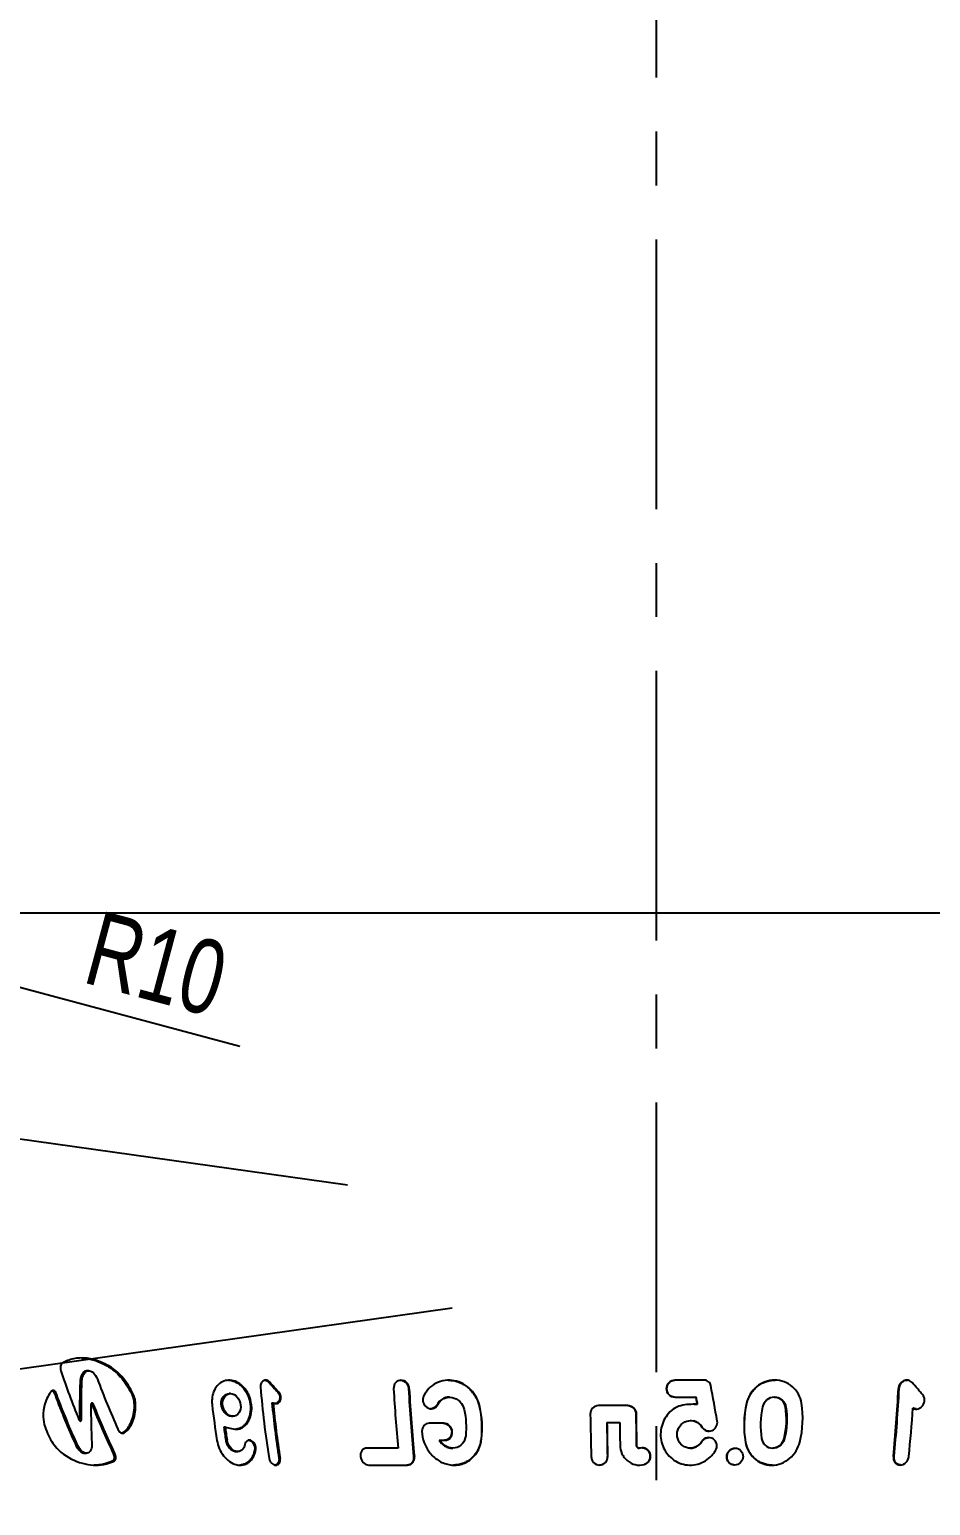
# Model space of a CAD drawing. Header units: millimetres. Extents: x 8 to 586, y 8 to 412.
# Drawn here: x 71.7 to 114.1, y 145.2 to 214.7 of the extents above; entities that cross this region are included whole.
import ezdxf

# ---------------------------------------------------------------- set-up
doc = ezdxf.new("R2010")
doc.units = ezdxf.units.MM
doc.linetypes.add('CENTERX2', pattern=[20.32, 12.7, -2.54, 2.54, -2.54])
doc.layers.add('CENTERLINE', color=4, linetype='CENTERX2')
doc.layers.add('DIMENSIONS', color=2, linetype='Continuous')
doc.layers.add('OUTLINE', color=7, linetype='Continuous', lineweight=25)
doc.styles.add('SLDTEXTSTYLE0', font='TXT', dxfattribs={"width": 0.75})
doc.dimstyles.new('SLDDIMSTYLE0', dxfattribs={"dimtxt": 3.5, "dimasz": 2, "dimexe": 0, "dimexo": 0.0625, "dimgap": 0.875, "dimtad": 1, "dimrnd": 1e-09, "dimzin": 12, "dimdsep": 46, "dimtxsty": 'SLDTEXTSTYLE0', "dimsah": 1, "dimcen": 0.09, "dimadec": 0, "dimazin": 3, "dimtfac": 1, "dimtofl": 0, "dimtmove": 0, "dimatfit": 3, "dimfxl": 0, "dimfrac": 2, "dimtolj": 1, "dimtzin": 12, "dimarcsym": 0})
doc.dimstyles.new('SLDDIMSTYLE1', dxfattribs={"dimtxt": 3.5, "dimasz": 2, "dimexe": 0, "dimexo": 0.0625, "dimgap": 0.875, "dimtad": 1, "dimrnd": 1e-09, "dimzin": 12, "dimdsep": 46, "dimtxsty": 'SLDTEXTSTYLE0', "dimsah": 1, "dimcen": 0, "dimadec": 0, "dimazin": 3, "dimtfac": 1, "dimtofl": 0, "dimtmove": 0, "dimatfit": 3, "dimfxl": 0, "dimfrac": 2, "dimtolj": 1, "dimtzin": 12, "dimarcsym": 0})
doc.dimstyles.new('SLDDIMSTYLE7', dxfattribs={"dimtxt": 3.5, "dimasz": 2, "dimexe": 0, "dimexo": 0.0625, "dimgap": 0.875, "dimtad": 1, "dimrnd": 1e-09, "dimzin": 12, "dimdsep": 46, "dimtxsty": 'SLDTEXTSTYLE0', "dimsah": 1, "dimcen": 0.09, "dimadec": 0, "dimazin": 3, "dimtol": 1, "dimtp": 0.05, "dimtfac": 1, "dimtofl": 0, "dimtmove": 0, "dimatfit": 3, "dimfxl": 0, "dimfrac": 2, "dimtolj": 1, "dimarcsym": 0})
doc.dimstyles.new('SLDDIMSTYLE8', dxfattribs={"dimtxt": 3.5, "dimasz": 2, "dimexe": 0, "dimexo": 0.0625, "dimgap": 0.875, "dimtad": 1, "dimrnd": 1e-09, "dimzin": 12, "dimdsep": 46, "dimtxsty": 'SLDTEXTSTYLE0', "dimsah": 1, "dimcen": 0, "dimadec": 0, "dimazin": 3, "dimtfac": 1, "dimtofl": 0, "dimtmove": 0, "dimatfit": 3, "dimfxl": 0, "dimfrac": 2, "dimtolj": 1, "dimtzin": 12, "dimarcsym": 0})

# ---------------------------------------------------------------- blocks, each defined once
blk = doc.blocks.new('_D_14')
at = {"layer": 'DIMENSIONS'}
for p, q in [((68.433, 144.23), (68.433, 131.341)), ((133.883, 144.23), (133.883, 131.341)), ((68.433, 133.341), (133.883, 133.341))]:
    blk.add_line(p, q, dxfattribs=at)
for points in [[(68.433, 133.341), (70.433, 132.841), (70.433, 133.841)], [(133.883, 133.341), (131.883, 133.841), (131.883, 132.841)]]:
    blk.add_solid(points, dxfattribs=at)
at = {"layer": 'DIMENSIONS', "attachment_point": 1, "style": 'SLDTEXTSTYLE0'}
for s, insert, char_height in [('+', (105.834, 140.807), 2.5), ('0,05', (107.852, 140.807), 2.5), ('%%c', (87.999, 137.853), 3.5), ('65,45', (93.277, 137.853), 3.5), ('0', (107.852, 136.841), 2.5)]:
    blk.add_mtext(s, dxfattribs=dict(at, insert=insert, char_height=char_height))
blk = doc.blocks.new('_D_16')
at = {"layer": 'DIMENSIONS'}
for q in [(50.182, 165.453), (86.633, 160.33)]:
    blk.add_line((66.827, 163.113), q, dxfattribs=at)
blk.add_solid([(66.827, 163.113), (64.916, 163.887), (64.777, 162.897)], dxfattribs=at)
at = {"layer": 'DIMENSIONS', "insert": (50.808, 169.911), "char_height": 3.5, "attachment_point": 1, "rotation": 351.9994, "style": 'SLDTEXTSTYLE0'}
blk.add_mtext('R20', dxfattribs=at)
blk = doc.blocks.new('_D_18')
at = {"layer": 'DIMENSIONS'}
for p, q in [((66.633, 153.53), (66.633, 122.63)), ((135.683, 153.53), (135.683, 122.63)), ((135.683, 124.63), (66.633, 124.63))]:
    blk.add_line(p, q, dxfattribs=at)
for points in [[(66.633, 124.63), (68.633, 124.13), (68.633, 125.13)], [(135.683, 124.63), (133.683, 125.13), (133.683, 124.13)]]:
    blk.add_solid(points, dxfattribs=at)
at = {"layer": 'DIMENSIONS', "char_height": 3.5, "attachment_point": 1, "style": 'SLDTEXTSTYLE0'}
for s, insert in [('%%c', (92.7, 129.142)), ('69,05', (97.978, 129.195))]:
    blk.add_mtext(s, dxfattribs=dict(at, insert=insert))
blk = doc.blocks.new('_D_20')
at = {"layer": 'DIMENSIONS'}
for q in [(91.558, 154.53), (48.026, 148.403)]:
    blk.add_line((66.876, 151.056), q, dxfattribs=at)
blk.add_solid([(66.876, 151.056), (64.826, 151.272), (64.965, 150.282)], dxfattribs=at)
at = {"layer": 'DIMENSIONS', "insert": (47.398, 152.863), "char_height": 3.5, "attachment_point": 1, "rotation": 8.01185, "style": 'SLDTEXTSTYLE0'}
blk.add_mtext('R24,93', dxfattribs=at)
blk = doc.blocks.new('_D_21')
at = {"layer": 'DIMENSIONS'}
for q in [(59.035, 172.898), (81.556, 166.864)]:
    blk.add_line((68.695, 170.31), q, dxfattribs=at)
blk.add_solid([(68.695, 170.31), (70.497, 169.309), (70.756, 170.275)], dxfattribs=at)
at = {"layer": 'DIMENSIONS', "insert": (74.983, 173.267), "char_height": 3.5, "attachment_point": 1, "rotation": 345, "style": 'SLDTEXTSTYLE0'}
blk.add_mtext('R10', dxfattribs=at)
blk = doc.blocks.new('_D_22')
at = {"layer": 'DIMENSIONS'}
for p, q in [((69.033, 173.13), (133.283, 173.13)), ((133.283, 173.13), (153.803, 173.13)), ((69.033, 172.13), (69.033, 171.13)), ((133.283, 172.13), (133.283, 171.13))]:
    blk.add_line(p, q, dxfattribs=at)
for points in [[(69.033, 173.13), (71.033, 172.63), (71.033, 173.63)], [(133.283, 173.13), (131.283, 173.63), (131.283, 172.63)]]:
    blk.add_solid(points, dxfattribs=at)
at = {"layer": 'DIMENSIONS', "char_height": 3.5, "attachment_point": 1, "style": 'SLDTEXTSTYLE0'}
for s, insert in [('%%c', (136.887, 177.642)), ('64,25', (142.165, 177.695))]:
    blk.add_mtext(s, dxfattribs=dict(at, insert=insert))
blk = doc.blocks.new('_D_27')
at = {"layer": 'DIMENSIONS'}
for p, q in [((125.337, 219.03), (42.284, 219.03)), ((44.284, 145.23), (44.284, 219.03)), ((67.433, 145.23), (42.284, 145.23))]:
    blk.add_line(p, q, dxfattribs=at)
for points in [[(44.284, 219.03), (43.784, 217.03), (44.784, 217.03)], [(44.284, 145.23), (44.784, 147.23), (43.784, 147.23)]]:
    blk.add_solid(points, dxfattribs=at)
at = {"layer": 'DIMENSIONS', "insert": (39.773, 177.604), "char_height": 3.5, "attachment_point": 1, "rotation": 90, "style": 'SLDTEXTSTYLE0'}
blk.add_mtext('73,8', dxfattribs=at)
blk = doc.blocks.new('_D_28')
at = {"layer": 'DIMENSIONS'}
for p, q in [((92.372, 291.53), (37.064, 291.53)), ((39.064, 145.23), (39.064, 291.53)), ((67.433, 145.23), (37.064, 145.23))]:
    blk.add_line(p, q, dxfattribs=at)
for points in [[(39.064, 291.53), (38.564, 289.53), (39.564, 289.53)], [(39.064, 145.23), (39.564, 147.23), (38.564, 147.23)]]:
    blk.add_solid(points, dxfattribs=at)
at = {"layer": 'DIMENSIONS', "insert": (34.552, 212.561), "char_height": 3.5, "attachment_point": 1, "rotation": 90, "style": 'SLDTEXTSTYLE0'}
blk.add_mtext('146,3', dxfattribs=at)

msp = doc.modelspace()

# ---------------------------------------------------------------- linework, layer by layer
at = {"layer": 'CENTERLINE'}
msp.add_line((101.15775, 387.72801), (101.15775, 145.22979), dxfattribs=at)
at = {"layer": 'OUTLINE'}
for p, q in [((74.45042, 151.57095), (74.37088, 151.57095)), ((103.43034, 151.1298), (102.04425, 151.1298)), ((72.85954, 150.4339), (72.94321, 150.4339)), ((81.11727, 150.49487), (81.05587, 150.49487)), ((91.43553, 150.32978), (91.40614, 150.32978)), ((102.04106, 150.32978), (103.03468, 150.32978)), ((103.04025, 150.32978), (103.03468, 150.32978)), ((106.7385, 150.32978), (106.72177, 150.32978)), ((74.59602, 149.98813), (74.67499, 149.98813)), ((81.17227, 149.43016), (81.23427, 149.43016)), ((83.07277, 150.06331), (83.12649, 150.06331)), ((99.83019, 149.92979), (98.44222, 149.92979)), ((102.95004, 149.99266), (103.10281, 149.99345)), ((103.10281, 149.99345), (103.09702, 149.99345)), ((113.28318, 149.80845), (113.24705, 149.80845)), ((74.02358, 149.28958), (74.10504, 149.28958)), ((80.80545, 148.93097), (80.86689, 148.93097)), ((91.16279, 149.10226), (90.47483, 149.10226)), ((98.83709, 149.12979), (98.84407, 149.12979)), ((98.84407, 149.12979), (99.44695, 149.12979)), ((102.78795, 149.22757), (102.78289, 149.22757)), ((76.04139, 148.64908), (76.00413, 148.63677)), ((90.94938, 148.30224), (90.98053, 148.30224)), ((90.98053, 148.30224), (91.21947, 148.30224)), ((74.25581, 147.68817), (74.3411, 147.68817)), ((81.39716, 147.7695), (81.46047, 147.7695)), ((89.01533, 147.92979), (87.54547, 147.92979)), ((91.5577, 147.92979), (91.58785, 147.92979)), ((102.76754, 147.9298), (102.77266, 147.9298)), ((106.63474, 147.92979), (106.65199, 147.92979)), ((75.57903, 147.33532), (75.6586, 147.33532)), ((87.64022, 147.12979), (89.45866, 147.12979))]:
    msp.add_line(p, q, dxfattribs=at)
at = {"layer": 'OUTLINE', "flags": 128}
for points in [[(100.22123, 149.52979), (100.22228, 149.34593), (100.22337, 149.16237), (100.22449, 148.97911), (100.22566, 148.79616), (100.22686, 148.61353), (100.22809, 148.43124), (100.22937, 148.2493), (100.23068, 148.0677)], [(100.23352, 148.0677), (100.2322, 148.24928), (100.23092, 148.43123), (100.22968, 148.61351), (100.22848, 148.79614), (100.22731, 148.97908), (100.22618, 149.16235), (100.22509, 149.34592), (100.22404, 149.52979)]]:
    msp.add_lwpolyline(points, dxfattribs=at)
at = {"layer": 'OUTLINE'}
for centre, radius, start, end in [((125.90689, 154.35374), 43.51948, 184.6674065, 189.1354206), ((153.7942, 154.3353), 65.0948, 183.1751531, 185.6472009), ((158.52423, 154.31048), 69.11498, 182.9696892, 185.630187), ((158.24385, 154.30857), 68.80057, 182.981684, 185.6544055), ((42.5816, 154.30784), 70.07469, 354.4527191, 357.0765527), ((42.2956, 154.30966), 70.39408, 354.4764813, 357.0883481), ((118.88584, 154.37228), 38.88171, 186.5122004, 188.9918278), ((127.4921, 154.30983), 44.62185, 185.4609268, 188.8508075), ((127.34189, 154.30764), 44.41865, 185.4831427, 188.8887607), ((348.22989, 154.18669), 250.21449, 181.0664681, 181.5245197), ((48.22162, 154.24846), 65.17684, 354.0868818, 356.0938444), ((120.00879, 154.31866), 39.57182, 187.8251051, 188.7456536), ((119.91167, 154.31955), 39.41486, 187.8577789, 188.7820746), ((433.22668, 154.16279), 334.42746, 180.8623101, 181.1364715), ((430.25896, 154.13559), 331.45269, 180.8653472, 181.1419696), ((552.32656, 154.19391), 452.90792, 180.6406565, 180.7750287)]:
    msp.add_arc(centre, radius, start, end, dxfattribs=at)
for points, knots in [([(73.19435, 151.92968), (73.15556, 151.90636), (73.12605, 151.85394), (73.10302, 151.72217), (73.10952, 151.64389), (73.13164, 151.57555)], [0, 0, 0, 0, 0.5, 0.5, 1, 1, 1, 1]), ([(75.51173, 151.72535), (75.30813, 151.85477), (75.10542, 151.95596), (74.70123, 152.10391), (74.49793, 152.15075), (74.1014, 152.18579), (73.91002, 152.1744), (73.5408, 152.09512), (73.36193, 152.02643), (73.19435, 151.92968)], [0, 0, 0, 0, 0.25, 0.25, 0.5, 0.5, 0.75, 0.75, 1, 1, 1, 1]), ([(74.372, 151.57022), (74.37013, 151.57044), (74.34626, 151.57326), (74.302, 151.56258), (74.24178, 151.53663), (74.18709, 151.493), (74.13946, 151.43447), (74.09981, 151.36241), (74.06999, 151.27844), (74.05003, 151.18787), (74.04523, 151.12365), (74.04292, 151.09275)], [0, 0, 0, 0, 0.01055048, 0.13509573, 0.25885285, 0.38261868, 0.50717812, 0.63174046, 0.75750563, 0.88330714, 1, 1, 1, 1]), ([(74.11773, 152.17382), (74.19987, 152.16825), (74.36954, 152.15674), (74.63519, 152.09693), (74.91101, 152.00297), (75.17996, 151.87988), (75.35455, 151.77477), (75.43663, 151.72535)], [0, 0, 0, 0, 0.1911206, 0.39479835, 0.60441334, 0.81403025, 1, 1, 1, 1]), ([(74.12253, 151.09275), (74.12824, 151.21955), (74.15925, 151.33467), (74.26454, 151.50508), (74.33861, 151.55854), (74.49974, 151.57942), (74.58782, 151.5465), (74.74137, 151.40946), (74.80786, 151.30501), (74.85289, 151.18421)], [0, 0, 0, 0, 0.25, 0.25, 0.5, 0.5, 0.75, 0.75, 1, 1, 1, 1]), ([(75.43663, 151.72535), (75.63454, 151.59958), (75.82403, 151.42806), (76.17129, 151.00856), (76.32345, 150.76858), (76.45568, 150.49995)], [0, 0, 0, 0, 0.5, 0.5, 1, 1, 1, 1]), ([(76.52866, 150.49995), (76.39668, 150.76841), (76.2416, 151.01302), (75.89467, 151.43159), (75.70932, 151.59946), (75.51173, 151.72535)], [0, 0, 0, 0, 0.5, 0.5, 1, 1, 1, 1]), ([(74.04292, 151.09275), (74.03644, 150.9418), (74.03116, 150.79102), (74.02709, 150.64045), (74.02099, 150.41441), (74.01763, 150.1888), (74.01703, 149.96372), (74.01644, 149.73847), (74.01861, 149.51372), (74.02358, 149.28958)], [0, 0, 0, 0, 0.0004707169, 0.0004707169, 0.0004707169, 0.00117735771, 0.00117735771, 0.00117735771, 0.00188455114, 0.00188455114, 0.00188455114, 0.00188455114]), ([(80.86689, 148.93097), (80.96851, 148.9006), (81.07053, 148.87003), (81.27552, 148.82775), (81.38049, 148.81585), (81.58023, 148.83988), (81.67505, 148.88024), (81.83531, 149.00541), (81.90343, 149.08889), (82.01291, 149.27627), (82.05549, 149.38328), (82.10937, 149.60929), (82.12095, 149.73171), (82.10943, 150.09913), (82.03913, 150.35455), (81.78703, 150.78044), (81.6094, 150.95326), (81.21247, 151.14418), (80.99728, 151.15487), (80.71283, 151.04984), (80.62609, 150.99518), (80.47442, 150.84943), (80.41157, 150.76046), (80.31242, 150.55853), (80.27744, 150.44788), (80.25057, 150.2692), (80.24642, 150.20876), (80.24671, 150.08632), (80.2508, 150.0244), (80.255, 149.96252)], [0, 0, 0, 0, 0.0625, 0.0625, 0.125, 0.125, 0.1875, 0.1875, 0.25, 0.25, 0.3125, 0.3125, 0.375, 0.375, 0.5, 0.5, 0.625, 0.625, 0.75, 0.75, 0.8125, 0.8125, 0.875, 0.875, 0.9375, 0.9375, 0.96875, 0.96875, 1, 1, 1, 1]), ([(81.0283, 151.12631), (81.0624, 151.12531), (81.14838, 151.12279), (81.28676, 151.0816), (81.43565, 151.00962), (81.57349, 150.90957), (81.7017, 150.78573), (81.81764, 150.63688), (81.91605, 150.46591), (81.98978, 150.28106), (82.03914, 150.0882), (82.06286, 149.89168), (82.06109, 149.6938), (82.03115, 149.50081), (81.9734, 149.31916), (81.89057, 149.15624), (81.79395, 149.02774), (81.68976, 148.93264), (81.58354, 148.86809), (81.47308, 148.83155), (81.39753, 148.8273), (81.36368, 148.82539)], [0, 0, 0, 0, 0.03601264, 0.09079232, 0.14558369, 0.19838031, 0.25120037, 0.30846229, 0.36571481, 0.42235319, 0.47901595, 0.5362183, 0.5934264, 0.65312532, 0.71283722, 0.77202954, 0.83118573, 0.87540105, 0.91956268, 0.96395933, 1, 1, 1, 1]), ([(82.9653, 151.0376), (82.9245, 151.0817), (82.8745, 151.11228), (82.76991, 151.13685), (82.71546, 151.13002), (82.62337, 151.08118), (82.58503, 151.03897), (82.53681, 150.93546), (82.52699, 150.87448), (82.53173, 150.8125)], [0, 0, 0, 0, 0.25, 0.25, 0.5, 0.5, 0.75, 0.75, 1, 1, 1, 1]), ([(82.75788, 151.12591), (82.78551, 151.11838), (82.8418, 151.10305), (82.88812, 151.05968), (82.9117, 151.0376)], [0, 0, 0, 0, 0.49098118, 1, 1, 1, 1]), ([(82.9117, 151.0376), (82.94734, 150.99853), (82.98305, 150.95945), (83.01883, 150.92037), (83.0546, 150.8813), (83.09045, 150.84223), (83.12635, 150.80315), (83.19805, 150.72515), (83.27, 150.64714), (83.3422, 150.56915)], [0, 0, 0, 0, 0.000165623441, 0.000165623441, 0.000165623441, 0.000331246885, 0.000331246885, 0.000331246885, 0.000661938906, 0.000661938906, 0.000661938906, 0.000661938906]), ([(83.39479, 150.56915), (83.35866, 150.60827), (83.3226, 150.64739), (83.2866, 150.68651), (83.2506, 150.72563), (83.21466, 150.76475), (83.17879, 150.80387), (83.10736, 150.88178), (83.0362, 150.95969), (82.9653, 151.0376)], [0, 0, 0, 0, 0.000165623453, 0.000165623453, 0.000165623453, 0.000331246903, 0.000331246903, 0.000331246903, 0.000661019827, 0.000661019827, 0.000661019827, 0.000661019827]), ([(89.53642, 150.72979), (89.53026, 150.83393), (89.4872, 150.9362), (89.34392, 151.08523), (89.24445, 151.12967), (89.04962, 151.12992), (88.95493, 151.08609), (88.8261, 150.93608), (88.79402, 150.83397), (88.79933, 150.72979)], [0, 0, 0, 0, 0.25, 0.25, 0.5, 0.5, 0.75, 0.75, 1, 1, 1, 1]), ([(89.11164, 151.12439), (89.12897, 151.12567), (89.18674, 151.12995), (89.2844, 151.09107), (89.38815, 151.01366), (89.4642, 150.90232), (89.49576, 150.80203), (89.50085, 150.74375), (89.50207, 150.72979)], [0, 0, 0, 0, 0.08886549, 0.29626175, 0.50517981, 0.71698073, 0.93223251, 1, 1, 1, 1]), ([(92.85965, 149.8884), (92.82715, 150.03701), (92.7753, 150.17873), (92.63183, 150.44797), (92.54149, 150.57195), (92.22385, 150.89706), (91.94629, 151.04956), (91.51394, 151.13277), (91.3645, 151.13716), (91.0784, 151.09855), (90.93758, 151.05502), (90.68194, 150.9265), (90.56375, 150.83982), (90.36307, 150.63489), (90.27867, 150.5154), (90.21398, 150.38361)], [0, 0, 0, 0, 0.125, 0.125, 0.25, 0.25, 0.5, 0.5, 0.625, 0.625, 0.75, 0.75, 0.875, 0.875, 1, 1, 1, 1]), ([(91.37117, 151.12609), (91.43112, 151.1252), (91.56951, 151.12314), (91.78432, 151.0726), (92.00729, 150.9831), (92.2153, 150.85671), (92.40189, 150.69708), (92.56394, 150.50846), (92.6945, 150.29528), (92.78507, 150.08559), (92.82013, 149.9468), (92.83488, 149.8884)], [0, 0, 0, 0, 0.08926783, 0.20607624, 0.32263337, 0.43919963, 0.55675386, 0.67431711, 0.79374906, 0.91320698, 1, 1, 1, 1]), ([(102.04425, 151.12979), (101.93885, 151.12902), (101.83586, 151.08503), (101.69111, 150.9365), (101.64975, 150.83295), (101.64893, 150.62706), (101.68918, 150.52442), (101.83365, 150.37432), (101.93561, 150.33032), (102.04106, 150.32979)], [0, 0, 0, 0, 0.25, 0.25, 0.5, 0.5, 0.75, 0.75, 1, 1, 1, 1]), ([(102.04368, 150.32979), (101.93811, 150.33031), (101.83544, 150.37473), (101.69168, 150.52328), (101.65045, 150.62665), (101.65113, 150.83281), (101.692, 150.93581), (101.83858, 151.08577), (101.94129, 151.12902), (102.04686, 151.12979)], [0, 0, 0, 0, 0.25, 0.25, 0.5, 0.5, 0.75, 0.75, 1, 1, 1, 1]), ([(103.73407, 150.87404), (103.72032, 150.94495), (103.68413, 151.00982), (103.57398, 151.10347), (103.50337, 151.12932), (103.43034, 151.1298)], [0, 0, 0, 0, 0.5, 0.5, 1, 1, 1, 1]), ([(108.00364, 150.0418), (107.97866, 150.19254), (107.9302, 150.33473), (107.7844, 150.60116), (107.69085, 150.71828), (107.348, 151.01756), (107.05149, 151.12955), (106.58858, 151.12991), (106.43687, 151.10279), (106.14517, 150.99618), (106.01011, 150.91819), (105.65067, 150.62048), (105.48354, 150.34357), (105.41523, 150.04179)], [0, 0, 0, 0, 0.125, 0.125, 0.25, 0.25, 0.5, 0.5, 0.625, 0.625, 0.75, 0.75, 1, 1, 1, 1]), ([(105.42791, 150.04179), (105.44872, 150.11671), (105.49033, 150.26654), (105.59829, 150.47622), (105.73801, 150.66616), (105.9065, 150.82944), (106.09839, 150.96003), (106.3055, 151.05685), (106.52321, 151.11199), (106.67621, 151.13526), (106.75392, 151.1291), (106.75822, 151.12875)], [0, 0, 0, 0, 0.12628895, 0.25255428, 0.37900044, 0.50542564, 0.62862581, 0.75181389, 0.87237686, 0.99293504, 1, 1, 1, 1]), ([(113.2092, 151.01872), (113.15983, 151.07367), (113.09547, 151.11197), (112.95343, 151.14166), (112.87673, 151.13259), (112.73984, 151.07087), (112.67919, 151.01784), (112.59398, 150.88801), (112.56969, 150.81157), (112.56509, 150.73392)], [0, 0, 0, 0, 0.25, 0.25, 0.5, 0.5, 0.75, 0.75, 1, 1, 1, 1]), ([(112.5988, 150.73392), (112.60547, 150.78034), (112.61881, 150.87328), (112.69323, 150.99637), (112.79598, 151.08424), (112.90069, 151.13145), (112.96561, 151.12922), (112.98941, 151.1284)], [0, 0, 0, 0, 0.22454114, 0.44960567, 0.66948959, 0.87879223, 1, 1, 1, 1]), ([(113.70344, 150.45419), (113.66262, 150.50134), (113.62169, 150.54848), (113.58063, 150.59563), (113.53958, 150.64278), (113.4984, 150.68993), (113.45712, 150.73709), (113.37493, 150.83095), (113.29229, 150.92483), (113.2092, 151.01872)], [0, 0, 0, 0, 0.000200995479, 0.000200995479, 0.000200995479, 0.000401990952, 0.000401990952, 0.000401990952, 0.000802086647, 0.000802086647, 0.000802086647, 0.000802086647]), ([(72.94321, 150.4339), (72.91969, 150.51696), (72.87685, 150.58944), (72.77999, 150.65869), (72.72734, 150.65377), (72.69148, 150.61026)], [0, 0, 0, 0, 0.5, 0.5, 1, 1, 1, 1]), ([(72.72294, 150.63337), (72.73347, 150.6287), (72.76163, 150.61623), (72.80401, 150.56435), (72.83914, 150.4986), (72.85395, 150.45164), (72.85954, 150.4339)], [0, 0, 0, 0, 0.18515463, 0.49492226, 0.80922045, 1, 1, 1, 1]), ([(81.17219, 149.43731), (81.15093, 149.43573), (81.08414, 149.43076), (80.96883, 149.48355), (80.84505, 149.58634), (80.74799, 149.73384), (80.68953, 149.90922), (80.68134, 150.06424), (80.70115, 150.18171), (80.72853, 150.2634), (80.76795, 150.33565), (80.833, 150.41502), (80.92927, 150.4827), (81.01773, 150.48856), (81.05787, 150.49122)], [0, 0, 0, 0, 0.04745043, 0.1490632, 0.25174967, 0.35735982, 0.4667214, 0.57923085, 0.63592624, 0.69260174, 0.74803842, 0.80347068, 0.91082718, 1, 1, 1, 1]), ([(81.59624, 149.96252), (81.5814, 150.10041), (81.52371, 150.23599), (81.3477, 150.43473), (81.2297, 150.49461), (81.005, 150.49514), (80.89961, 150.43645), (80.76405, 150.23641), (80.73585, 150.09988), (80.76572, 149.827), (80.82489, 149.68984), (81.00077, 149.49169), (81.11884, 149.43051), (81.34491, 149.42982), (81.44951, 149.49031), (81.58202, 149.68852), (81.61109, 149.82463), (81.59624, 149.96252)], [0, 0, 0, 0, 0.125, 0.125, 0.25, 0.25, 0.375, 0.375, 0.5, 0.5, 0.625, 0.625, 0.75, 0.75, 0.875, 0.875, 1, 1, 1, 1]), ([(83.12648, 150.06331), (83.18665, 150.02766), (83.25471, 150.01656), (83.37637, 150.05192), (83.42807, 150.09764), (83.49003, 150.21918), (83.50074, 150.29563), (83.47805, 150.44303), (83.44431, 150.51496), (83.39479, 150.56915)], [0, 0, 0, 0, 0.25, 0.25, 0.5, 0.5, 0.75, 0.75, 1, 1, 1, 1]), ([(83.3422, 150.56916), (83.36429, 150.54039), (83.40849, 150.48286), (83.4412, 150.37428), (83.44394, 150.26394), (83.41474, 150.16161), (83.35654, 150.08196), (83.2807, 150.03239), (83.22371, 150.02893), (83.19724, 150.02732)], [0, 0, 0, 0, 0.14649972, 0.29303421, 0.43887098, 0.58727046, 0.73394505, 0.87645979, 1, 1, 1, 1]), ([(90.21398, 150.38361), (90.17026, 150.29283), (90.16192, 150.18485), (90.21973, 149.98493), (90.28618, 149.8944), (90.45938, 149.78525), (90.56678, 149.76761), (90.75597, 149.82054), (90.83523, 149.8894), (90.88001, 149.97945)], [0, 0, 0, 0, 0.25, 0.25, 0.5, 0.5, 0.75, 0.75, 1, 1, 1, 1]), ([(91.40672, 150.32856), (91.37577, 150.32773), (91.30839, 150.32593), (91.20815, 150.30061), (91.10929, 150.25755), (91.01927, 150.19754), (90.94124, 150.12207), (90.88546, 150.04739), (90.85883, 149.99728), (90.84936, 149.97946)], [0, 0, 0, 0, 0.13221849, 0.28787169, 0.44343256, 0.59899724, 0.75611157, 0.91326937, 1, 1, 1, 1]), ([(90.88001, 149.97945), (90.94108, 150.10254), (91.03783, 150.20301), (91.27754, 150.32476), (91.41961, 150.34428), (91.69052, 150.29231), (91.82099, 150.2203), (92.01967, 150.01754), (92.08993, 149.88623), (92.12099, 149.74693)], [0, 0, 0, 0, 0.25, 0.25, 0.5, 0.5, 0.75, 0.75, 1, 1, 1, 1]), ([(103.03468, 150.32979), (103.0399, 150.30173), (103.04511, 150.27368), (103.05032, 150.24564), (103.05814, 150.20357), (103.06594, 150.16152), (103.07372, 150.11949), (103.0815, 150.07746), (103.08927, 150.03545), (103.09702, 149.99345)], [0, 0, 0, 0, 0.000086973233, 0.000086973233, 0.000086973233, 0.000217436705, 0.000217436705, 0.000217436705, 0.000347903704, 0.000347903704, 0.000347903704, 0.000347903704]), ([(103.10281, 149.99345), (103.09243, 150.04944), (103.08204, 150.10547), (103.07161, 150.16152), (103.0664, 150.18955), (103.06118, 150.21759), (103.05595, 150.24563), (103.05072, 150.27368), (103.04549, 150.30173), (103.04025, 150.32979)], [0, 0, 0, 0, 0.000173944621, 0.000173944621, 0.000173944621, 0.0002609203, 0.0002609203, 0.0002609203, 0.000347897015, 0.000347897015, 0.000347897015, 0.000347897015]), ([(107.24438, 149.87846), (107.22289, 150.00322), (107.16166, 150.11729), (106.97318, 150.28268), (106.85026, 150.32965), (106.59445, 150.32992), (106.46823, 150.28294), (106.26946, 150.1179), (106.20063, 150.00327), (106.17137, 149.87846)], [0, 0, 0, 0, 0.25, 0.25, 0.5, 0.5, 0.75, 0.75, 1, 1, 1, 1]), ([(106.73837, 150.32934), (106.73927, 150.32949), (106.7995, 150.3396), (106.92106, 150.30376), (107.07846, 150.22018), (107.19823, 150.08029), (107.24775, 149.95708), (107.26085, 149.88751), (107.26255, 149.87846)], [0, 0, 0, 0, 0.00358717, 0.24014511, 0.47681093, 0.71718203, 0.96320306, 1, 1, 1, 1]), ([(113.24705, 149.80846), (113.32352, 149.76787), (113.41447, 149.75842), (113.58592, 149.80919), (113.6637, 149.86835), (113.76896, 150.02179), (113.79704, 150.11669), (113.7929, 150.29914), (113.76072, 150.38765), (113.70344, 150.45419)], [0, 0, 0, 0, 0.25, 0.25, 0.5, 0.5, 0.75, 0.75, 1, 1, 1, 1]), ([(74.67499, 149.98813), (74.66977, 149.99996), (74.6634, 150.01109), (74.65626, 150.02049), (74.64911, 150.02992), (74.64097, 150.03788), (74.6326, 150.0434), (74.62493, 150.04845), (74.61684, 150.05161), (74.60908, 150.05252), (74.6018, 150.05337), (74.5946, 150.05232), (74.58807, 150.04945), (74.58148, 150.04656), (74.57539, 150.04173), (74.57028, 150.03542), (74.56508, 150.02901), (74.56074, 150.02091), (74.55755, 150.01178), (74.55423, 150.00226), (74.55207, 149.99138), (74.55122, 149.98), (74.55098, 149.9767), (74.55084, 149.97334), (74.5508, 149.96994)], [0, 0, 0, 0, 0.000039779921, 0.000039779921, 0.000039779921, 0.000079781467, 0.000079781467, 0.000079781467, 0.000116359664, 0.000116359664, 0.000116359664, 0.000150608956, 0.000150608956, 0.000150608956, 0.000185197389, 0.000185197389, 0.000185197389, 0.000220334419, 0.000220334419, 0.000220334419, 0.000257006491, 0.000257006491, 0.000257006491, 0.000267524171, 0.000267524171, 0.000267524171, 0.000267524171]), ([(74.56775, 150.03072), (74.56901, 150.02969), (74.57763, 150.02269), (74.58713, 150.00687), (74.59405, 149.9923), (74.59602, 149.98813)], [0, 0, 0, 0, 0.10948967, 0.74539869, 1, 1, 1, 1]), ([(76.58211, 149.93186), (76.57943, 149.78897), (76.56559, 149.65267), (76.51603, 149.39289), (76.4797, 149.26878), (76.38759, 149.04691), (76.3311, 148.94663), (76.1987, 148.77418), (76.12433, 148.70356), (76.04139, 148.64908)], [0, 0, 0, 0, 0.25, 0.25, 0.5, 0.5, 0.75, 0.75, 1, 1, 1, 1]), ([(76.11757, 148.64908), (76.28281, 148.75804), (76.41624, 148.93549), (76.55391, 149.26906), (76.58983, 149.39278), (76.63887, 149.65169), (76.65269, 149.78933), (76.65522, 149.93186)], [0, 0, 0, 0, 0.5, 0.5, 0.75, 0.75, 1, 1, 1, 1]), ([(90.84936, 149.97946), (90.82617, 149.9422), (90.77974, 149.86761), (90.66953, 149.80275), (90.58353, 149.77507), (90.54018, 149.78219), (90.53825, 149.78251)], [0, 0, 0, 0, 0.33279825, 0.66617817, 0.98515492, 1, 1, 1, 1]), ([(98.44222, 149.92979), (98.337, 149.92902), (98.23528, 149.88429), (98.09534, 149.73539), (98.05752, 149.63296), (98.05874, 149.52962)], [0, 0, 0, 0, 0.5, 0.5, 1, 1, 1, 1]), ([(99.82623, 149.92979), (99.93184, 149.92914), (100.035, 149.8845), (100.1793, 149.73575), (100.21985, 149.63325), (100.22123, 149.52979)], [0, 0, 0, 0, 0.5, 0.5, 1, 1, 1, 1]), ([(100.22404, 149.52979), (100.22266, 149.63313), (100.18295, 149.73473), (100.03861, 149.88449), (99.93577, 149.92914), (99.83019, 149.92979)], [0, 0, 0, 0, 0.5, 0.5, 1, 1, 1, 1]), ([(103.09702, 149.99345), (102.96583, 149.99457), (102.8346, 149.99579), (102.57291, 149.98109), (102.44057, 149.96482), (102.1883, 149.89424), (102.06752, 149.83687), (101.85495, 149.68472), (101.76121, 149.59139), (101.60221, 149.38569), (101.53653, 149.27232), (101.43673, 149.03457), (101.40264, 148.91142), (101.36681, 148.65638), (101.36533, 148.52877), (101.3945, 148.27635), (101.42576, 148.15066), (101.51884, 147.91533), (101.58152, 147.80231), (101.73274, 147.5965), (101.82039, 147.504), (102.02291, 147.34241), (102.13454, 147.27699), (102.37424, 147.18003), (102.50381, 147.14824), (102.76334, 147.12387), (102.89744, 147.1308), (103.15379, 147.18319), (103.27929, 147.229), (103.51083, 147.35074), (103.61859, 147.42757), (103.75989, 147.56214), (103.8033, 147.60995), (103.88271, 147.71153), (103.91901, 147.76506), (103.95535, 147.81861)], [0, 0, 0, 0, 0.0625, 0.0625, 0.125, 0.125, 0.1875, 0.1875, 0.25, 0.25, 0.3125, 0.3125, 0.375, 0.375, 0.4375, 0.4375, 0.5, 0.5, 0.5625, 0.5625, 0.625, 0.625, 0.6875, 0.6875, 0.75, 0.75, 0.8125, 0.8125, 0.875, 0.875, 0.9375, 0.9375, 0.96875, 0.96875, 1, 1, 1, 1]), ([(113.40289, 149.77452), (113.37066, 149.77921), (113.32882, 149.7853), (113.29171, 149.80412), (113.28318, 149.80845)], [0, 0, 0, 0, 0.77015662, 1, 1, 1, 1]), ([(72.38759, 148.92423), (72.48419, 148.64463), (72.61244, 148.3839), (72.83578, 148.05382), (72.91681, 147.95203), (73.08435, 147.77604), (73.17095, 147.70122), (73.26045, 147.64046)], [0, 0, 0, 0, 0.5, 0.5, 0.75, 0.75, 1, 1, 1, 1]), ([(73.987, 149.2714), (73.99215, 149.25944), (73.99842, 149.24811), (74.00541, 149.23844), (74.01242, 149.22875), (74.02038, 149.22045), (74.02855, 149.21458), (74.03597, 149.20926), (74.04378, 149.20578), (74.05123, 149.20457), (74.05813, 149.20345), (74.06491, 149.20419), (74.07104, 149.20671), (74.0772, 149.20925), (74.08284, 149.21367), (74.08755, 149.21958), (74.0923, 149.22553), (74.09622, 149.23313), (74.09908, 149.24172), (74.1021, 149.25081), (74.10403, 149.26123), (74.10478, 149.27218), (74.10516, 149.27782), (74.10525, 149.28366), (74.10504, 149.28958)], [0, 0, 0, 0, 0.000039801299, 0.000039801299, 0.000039801299, 0.000079843836, 0.000079843836, 0.000079843836, 0.000116140765, 0.000116140765, 0.000116140765, 0.000149645006, 0.000149645006, 0.000149645006, 0.000183350461, 0.000183350461, 0.000183350461, 0.000217341187, 0.000217341187, 0.000217341187, 0.000253306515, 0.000253306515, 0.000253306515, 0.000271696028, 0.000271696028, 0.000271696028, 0.000271696028]), ([(74.02358, 149.28958), (74.02342, 149.27706), (74.02313, 149.25466), (74.0156, 149.23849), (74.01227, 149.23136)], [0, 0, 0, 0, 0.55892407, 1, 1, 1, 1]), ([(75.81743, 148.82563), (75.85122, 148.75127), (75.9008, 148.68865), (76.01217, 148.62135), (76.07127, 148.6194), (76.11757, 148.64908)], [0, 0, 0, 0, 0.5, 0.5, 1, 1, 1, 1]), ([(90.47483, 149.10226), (90.3784, 149.1015), (90.28764, 149.05972), (90.16464, 148.92006), (90.13247, 148.82408), (90.13443, 148.7255)], [0, 0, 0, 0, 0.5, 0.5, 1, 1, 1, 1]), ([(91.13261, 149.10225), (91.23386, 149.10172), (91.3353, 149.0562), (91.48132, 148.90685), (91.52636, 148.80433), (91.54005, 148.60054), (91.51007, 148.49913), (91.3845, 148.34829), (91.29024, 148.30303), (91.18905, 148.30225)], [0, 0, 0, 0, 0.25, 0.25, 0.5, 0.5, 0.75, 0.75, 1, 1, 1, 1]), ([(91.21947, 148.30225), (91.32049, 148.30303), (91.41502, 148.34907), (91.53894, 148.49866), (91.56924, 148.60076), (91.55549, 148.80419), (91.51141, 148.90579), (91.36468, 149.05658), (91.26394, 149.10172), (91.16279, 149.10225)], [0, 0, 0, 0, 0.25, 0.25, 0.5, 0.5, 0.75, 0.75, 1, 1, 1, 1]), ([(103.3067, 148.23828), (103.23406, 148.12081), (103.12628, 148.02631), (102.86744, 147.9222), (102.72061, 147.91584), (102.45525, 147.9989), (102.34124, 148.08546), (102.18554, 148.31006), (102.14552, 148.44432), (102.14766, 148.715), (102.19142, 148.85115), (102.3511, 149.07291), (102.47007, 149.1601), (102.73535, 149.24102), (102.88385, 149.23483), (103.13954, 149.13256), (103.2482, 149.03745), (103.31737, 148.9191)], [0, 0, 0, 0, 0.125, 0.125, 0.25, 0.25, 0.375, 0.375, 0.5, 0.5, 0.625, 0.625, 0.75, 0.75, 0.875, 0.875, 1, 1, 1, 1]), ([(102.81191, 149.226), (102.80672, 149.22679), (102.79872, 149.22802), (102.79068, 149.22722), (102.78786, 149.22693)], [0, 0, 0, 0, 0.64970246, 1, 1, 1, 1]), ([(103.32391, 148.91909), (103.30447, 148.94879), (103.26559, 149.00817), (103.18912, 149.08402), (103.10095, 149.14577), (103.01481, 149.18861), (102.95674, 149.20266), (102.93391, 149.20819)], [0, 0, 0, 0, 0.21497687, 0.42989363, 0.64522195, 0.86051429, 1, 1, 1, 1]), ([(103.31737, 148.9191), (103.36379, 148.84091), (103.43541, 148.77949), (103.61029, 148.71921), (103.70813, 148.72316), (103.87885, 148.79529), (103.94993, 148.86262), (104.035, 149.02363), (104.04982, 149.11752), (104.0344, 149.20718)], [0, 0, 0, 0, 0.25, 0.25, 0.5, 0.5, 0.75, 0.75, 1, 1, 1, 1]), ([(103.65249, 148.72988), (103.6125, 148.73318), (103.53073, 148.73995), (103.42063, 148.80086), (103.35582, 148.86796), (103.32884, 148.91119), (103.32391, 148.91909)], [0, 0, 0, 0, 0.29807324, 0.60956829, 0.92861828, 1, 1, 1, 1]), ([(73.83524, 148.07481), (73.85145, 148.04197), (73.88385, 147.97631), (73.94251, 147.88862), (74.00709, 147.8131), (74.07486, 147.75379), (74.14304, 147.71337), (74.20391, 147.69093), (74.24045, 147.69004), (74.25585, 147.68967)], [0, 0, 0, 0, 0.152400655, 0.304739942, 0.457637247, 0.61047202, 0.753269239, 0.896032436, 1, 1, 1, 1]), ([(74.59548, 148.16624), (74.6024, 148.04255), (74.5864, 147.92901), (74.50829, 147.75801), (74.44484, 147.70156), (74.29412, 147.67916), (74.20585, 147.71356), (74.04589, 147.85266), (73.97318, 147.95662), (73.91898, 148.0748)], [0, 0, 0, 0, 0.25, 0.25, 0.5, 0.5, 0.75, 0.75, 1, 1, 1, 1]), ([(80.48196, 148.29531), (80.50288, 148.16477), (80.53994, 148.03787), (80.6463, 147.79133), (80.71399, 147.6761), (80.8758, 147.46853), (80.96902, 147.37772), (81.17149, 147.2338), (81.28095, 147.18085), (81.50131, 147.12356), (81.61221, 147.11924), (81.82015, 147.1608), (81.91557, 147.2059), (82.16541, 147.40521), (82.27353, 147.61488), (82.31431, 147.85824)], [0, 0, 0, 0, 0.125, 0.125, 0.25, 0.25, 0.375, 0.375, 0.5, 0.5, 0.625, 0.625, 0.75, 0.75, 1, 1, 1, 1]), ([(80.89707, 148.30183), (80.90341, 148.26986), (80.91608, 148.20593), (80.95139, 148.11274), (80.99828, 148.02519), (81.05554, 147.94703), (81.1211, 147.88116), (81.19107, 147.82936), (81.26394, 147.7942), (81.3338, 147.7706), (81.37731, 147.77455), (81.39705, 147.77635)], [0, 0, 0, 0, 0.11824807, 0.23647035, 0.35496335, 0.47342735, 0.58642886, 0.69938155, 0.80559089, 0.91177672, 1, 1, 1, 1]), ([(81.79422, 148.10268), (81.77525, 147.99179), (81.72595, 147.89631), (81.57402, 147.77568), (81.47424, 147.75483), (81.27189, 147.80604), (81.17442, 147.87648), (81.02732, 148.06544), (80.97773, 148.18278), (80.9589, 148.30183)], [0, 0, 0, 0, 0.25, 0.25, 0.5, 0.5, 0.75, 0.75, 1, 1, 1, 1]), ([(82.31431, 147.85824), (82.32672, 147.93643), (82.3143, 148.02287), (82.24131, 148.17903), (82.18132, 148.24549), (82.04296, 148.31497), (81.96593, 148.31544), (81.84769, 148.24728), (81.80759, 148.18071), (81.79422, 148.10268)], [0, 0, 0, 0, 0.25, 0.25, 0.5, 0.5, 0.75, 0.75, 1, 1, 1, 1]), ([(81.96376, 148.30263), (81.97327, 148.30288), (82.01036, 148.30386), (82.07721, 148.27147), (82.15369, 148.20926), (82.21578, 148.11971), (82.25523, 148.01257), (82.26411, 147.92184), (82.25786, 147.87199), (82.25614, 147.85825)], [0, 0, 0, 0, 0.05579722, 0.21771204, 0.38211367, 0.55471201, 0.73724654, 0.92757613, 1, 1, 1, 1]), ([(90.13443, 148.7255), (90.1393, 148.54009), (90.17475, 148.35851), (90.30795, 148.00474), (90.40161, 147.84159), (90.64441, 147.54725), (90.78732, 147.42307), (91.03229, 147.27925), (91.11667, 147.23949), (91.29118, 147.17741), (91.3825, 147.15502), (91.56473, 147.12966), (91.65539, 147.12634), (91.83572, 147.1395), (91.92548, 147.15633), (92.18096, 147.23276), (92.33872, 147.32137), (92.53734, 147.49434), (92.59851, 147.55957), (92.70569, 147.69971), (92.75211, 147.77472), (92.87154, 148.01356), (92.92187, 148.18849), (92.94166, 148.3712)], [0, 0, 0, 0, 0.125, 0.125, 0.25, 0.25, 0.375, 0.375, 0.4375, 0.4375, 0.5, 0.5, 0.5625, 0.5625, 0.625, 0.625, 0.75, 0.75, 0.8125, 0.8125, 0.875, 0.875, 1, 1, 1, 1]), ([(90.94938, 148.30224), (90.97152, 148.26771), (91.0158, 148.19866), (91.10139, 148.10894), (91.19938, 148.03405), (91.30592, 147.97768), (91.41672, 147.94352), (91.50126, 147.92846), (91.54783, 147.93109), (91.55764, 147.93165)], [0, 0, 0, 0, 0.16298212, 0.32589244, 0.48938549, 0.65282776, 0.80600428, 0.95915189, 1, 1, 1, 1]), ([(92.19369, 148.51268), (92.1789, 148.37323), (92.12578, 148.24274), (91.95249, 148.03831), (91.83009, 147.96488), (91.56232, 147.91488), (91.41483, 147.93868), (91.16117, 148.06997), (91.05353, 148.17632), (90.98053, 148.30224)], [0, 0, 0, 0, 0.25, 0.25, 0.5, 0.5, 0.75, 0.75, 1, 1, 1, 1]), ([(92.91654, 148.37121), (92.9031, 148.285), (92.87585, 148.11011), (92.78025, 147.86678), (92.64629, 147.64289), (92.47633, 147.45487), (92.2754, 147.30278), (92.05833, 147.19994), (91.83805, 147.13905), (91.69304, 147.13442), (91.62467, 147.13223)], [0, 0, 0, 0, 0.13044611, 0.26464977, 0.39512224, 0.52973806, 0.65418747, 0.78285946, 0.89762648, 1, 1, 1, 1]), ([(99.46007, 148.0677), (99.46236, 147.9294), (99.49304, 147.79363), (99.58078, 147.60603), (99.61606, 147.54685), (99.70032, 147.43611), (99.74944, 147.38484), (99.90991, 147.25066), (100.03953, 147.18405), (100.31566, 147.12035), (100.46195, 147.1227), (100.59995, 147.16008)], [0, 0, 0, 0, 0.25, 0.25, 0.375, 0.375, 0.5, 0.5, 0.75, 0.75, 1, 1, 1, 1]), ([(100.23068, 148.0677), (100.23253, 148.05112), (100.23624, 148.01793), (100.26279, 147.97419), (100.30078, 147.94447), (100.33371, 147.93076), (100.35142, 147.93141), (100.35398, 147.9315)], [0, 0, 0, 0, 0.250837662, 0.502078542, 0.740600093, 0.962581761, 1, 1, 1, 1]), ([(100.40135, 147.93425), (100.38708, 147.93073), (100.37201, 147.92932), (100.35731, 147.93045), (100.34256, 147.93158), (100.32778, 147.93533), (100.31433, 147.94136), (100.30162, 147.94706), (100.28976, 147.95491), (100.27953, 147.96417), (100.26875, 147.97392), (100.25953, 147.98549), (100.2524, 147.99797), (100.24478, 148.01129), (100.23934, 148.02597), (100.23635, 148.04089), (100.23458, 148.04971), (100.23364, 148.05872), (100.23352, 148.0677)], [0, 0, 0, 0, 0.000044250392, 0.000044250392, 0.000044250392, 0.000088705813, 0.000088705813, 0.000088705813, 0.000130616938, 0.000130616938, 0.000130616938, 0.000174743884, 0.000174743884, 0.000174743884, 0.000221899158, 0.000221899158, 0.000221899158, 0.000249544291, 0.000249544291, 0.000249544291, 0.000249544291]), ([(102.7727, 147.93178), (102.7847, 147.93127), (102.83046, 147.92928), (102.90926, 147.94292), (103.00531, 147.97245), (103.09558, 148.01768), (103.17755, 148.07698), (103.25288, 148.15004), (103.29258, 148.20804), (103.31328, 148.23829)], [0, 0, 0, 0, 0.05518026, 0.21051058, 0.36332391, 0.51617252, 0.67272022, 0.82932825, 1, 1, 1, 1]), ([(103.95535, 147.81861), (104.00922, 147.90742), (104.02913, 148.01224), (103.99254, 148.21189), (103.93551, 148.30394), (103.76704, 148.42063), (103.65554, 148.44234), (103.45152, 148.39468), (103.3615, 148.32681), (103.3067, 148.23828)], [0, 0, 0, 0, 0.25, 0.25, 0.5, 0.5, 0.75, 0.75, 1, 1, 1, 1]), ([(103.31328, 148.23829), (103.34046, 148.27409), (103.39489, 148.34578), (103.51495, 148.41472), (103.60295, 148.42389), (103.64548, 148.42832)], [0, 0, 0, 0, 0.34008597, 0.680987629, 1, 1, 1, 1]), ([(105.36468, 148.21779), (105.38985, 148.06965), (105.43701, 147.92995), (105.57642, 147.66773), (105.66644, 147.55025), (105.88515, 147.35025), (106.01226, 147.26973), (106.29104, 147.15933), (106.44189, 147.13004), (106.7481, 147.12956), (106.90111, 147.15808), (107.19258, 147.26887), (107.32644, 147.3491), (107.56403, 147.54983), (107.6648, 147.66819), (107.82636, 147.92988), (107.88513, 148.06951), (107.92236, 148.21779)], [0, 0, 0, 0, 0.125, 0.125, 0.25, 0.25, 0.375, 0.375, 0.5, 0.5, 0.625, 0.625, 0.75, 0.75, 0.875, 0.875, 1, 1, 1, 1]), ([(106.61398, 147.13357), (106.59492, 147.13243), (106.50844, 147.12726), (106.35452, 147.15359), (106.16093, 147.21052), (105.97936, 147.30185), (105.81407, 147.42154), (105.66706, 147.57026), (105.5385, 147.75309), (105.43342, 147.96944), (105.39638, 148.13414), (105.37758, 148.21778)], [0, 0, 0, 0, 0.03114145, 0.14127826, 0.25458425, 0.36551089, 0.4793289, 0.59673405, 0.71711555, 0.85634273, 1, 1, 1, 1]), ([(106.12247, 148.38113), (106.14312, 148.25805), (106.20177, 148.14495), (106.38435, 147.97913), (106.50679, 147.93004), (106.76131, 147.92955), (106.88841, 147.97827), (107.08604, 148.14443), (107.15437, 148.25797), (107.18502, 148.38113)], [0, 0, 0, 0, 0.25, 0.25, 0.5, 0.5, 0.75, 0.75, 1, 1, 1, 1]), ([(107.20344, 148.38113), (107.19372, 148.34877), (107.17429, 148.28407), (107.12537, 148.19368), (107.06239, 148.11204), (106.98734, 148.04331), (106.9031, 147.98968), (106.81482, 147.95302), (106.72987, 147.93262), (106.67582, 147.93157), (106.65192, 147.9311)], [0, 0, 0, 0, 0.13363763, 0.26722299, 0.40122304, 0.53517001, 0.66136267, 0.7875067, 0.90603385, 1, 1, 1, 1]), ([(73.26045, 147.64046), (73.59097, 147.41681), (73.93337, 147.26185), (74.44567, 147.14607), (74.61665, 147.1266), (74.95183, 147.12761), (75.11687, 147.14784), (75.27952, 147.18742)], [0, 0, 0, 0, 0.5, 0.5, 0.75, 0.75, 1, 1, 1, 1]), ([(75.59784, 147.68369), (75.62861, 147.61808), (75.64442, 147.54485), (75.63879, 147.41582), (75.61658, 147.36195), (75.57903, 147.33532)], [0, 0, 0, 0, 0.5, 0.5, 1, 1, 1, 1]), ([(75.6586, 147.33532), (75.69604, 147.36198), (75.71806, 147.41623), (75.72341, 147.54447), (75.7075, 147.6182), (75.67678, 147.68369)], [0, 0, 0, 0, 0.5, 0.5, 1, 1, 1, 1]), ([(82.25614, 147.85825), (82.24314, 147.79763), (82.21679, 147.6747), (82.14376, 147.51122), (82.04621, 147.3678), (81.92772, 147.25562), (81.79084, 147.17713), (81.66554, 147.13531), (81.58269, 147.1323), (81.55334, 147.13123)], [0, 0, 0, 0, 0.15380368, 0.31191641, 0.46577942, 0.62467573, 0.7689953, 0.91817357, 1, 1, 1, 1]), ([(82.93942, 147.44422), (82.95304, 147.36349), (82.99001, 147.28465), (83.10347, 147.16369), (83.17826, 147.12607), (83.31898, 147.12567), (83.38201, 147.16322), (83.45688, 147.28392), (83.46926, 147.36339), (83.4567, 147.44422)], [0, 0, 0, 0, 0.25, 0.25, 0.5, 0.5, 0.75, 0.75, 1, 1, 1, 1]), ([(83.40159, 147.44422), (83.40427, 147.40587), (83.40963, 147.32913), (83.37441, 147.22757), (83.31117, 147.15923), (83.25312, 147.12707), (83.21956, 147.12886), (83.21585, 147.12906)], [0, 0, 0, 0, 0.25352672, 0.5073963, 0.74956728, 0.97232741, 1, 1, 1, 1]), ([(87.54547, 147.92979), (87.44857, 147.929), (87.36021, 147.88234), (87.25035, 147.73213), (87.22779, 147.63059), (87.2521, 147.42889), (87.29854, 147.32877), (87.44454, 147.17736), (87.54308, 147.13033), (87.64022, 147.12979)], [0, 0, 0, 0, 0.25, 0.25, 0.5, 0.5, 0.75, 0.75, 1, 1, 1, 1]), ([(89.74268, 147.5298), (89.75211, 147.42805), (89.72768, 147.32859), (89.61177, 147.17708), (89.52144, 147.1306), (89.42199, 147.1298)], [0, 0, 0, 0, 0.5, 0.5, 1, 1, 1, 1]), ([(89.45866, 147.1298), (89.55777, 147.1306), (89.64834, 147.17781), (89.76264, 147.32777), (89.78749, 147.42835), (89.77804, 147.5298)], [0, 0, 0, 0, 0.5, 0.5, 1, 1, 1, 1]), ([(98.10397, 147.5298), (98.1074, 147.42828), (98.14623, 147.32911), (98.28928, 147.17735), (98.39234, 147.13005), (98.60095, 147.12955), (98.70238, 147.17666), (98.8389, 147.3283), (98.87362, 147.42819), (98.87209, 147.5298)], [0, 0, 0, 0, 0.25, 0.25, 0.5, 0.5, 0.75, 0.75, 1, 1, 1, 1]), ([(98.86499, 147.5298), (98.86091, 147.48117), (98.85275, 147.38381), (98.77831, 147.25622), (98.66949, 147.16954), (98.56587, 147.12901), (98.50552, 147.1335), (98.48923, 147.13471)], [0, 0, 0, 0, 0.24154494, 0.48356095, 0.7116087, 0.92213014, 1, 1, 1, 1]), ([(100.59995, 147.16008), (100.70165, 147.18853), (100.78664, 147.25903), (100.88423, 147.43626), (100.89825, 147.54306), (100.85219, 147.73906), (100.79066, 147.83044), (100.61619, 147.94278), (100.50356, 147.96129), (100.40135, 147.93425)], [0, 0, 0, 0, 0.25, 0.25, 0.5, 0.5, 0.75, 0.75, 1, 1, 1, 1]), ([(100.52072, 147.94605), (100.52107, 147.94608), (100.56236, 147.95025), (100.64459, 147.92125), (100.75112, 147.85885), (100.83372, 147.75955), (100.88335, 147.63543), (100.89037, 147.4951), (100.84891, 147.3562), (100.76133, 147.24107), (100.66774, 147.18188), (100.61096, 147.16407), (100.5982, 147.16007)], [0, 0, 0, 0, 0.0009283, 0.10985688, 0.2179596, 0.33049756, 0.45068317, 0.57806393, 0.71055848, 0.84175958, 0.96443801, 1, 1, 1, 1]), ([(105.25095, 147.5298), (105.25446, 147.63138), (105.22083, 147.73133), (105.08654, 147.88259), (104.98576, 147.92949), (104.77798, 147.93011), (104.67384, 147.88383), (104.5285, 147.73217), (104.48836, 147.63101), (104.48191, 147.43014), (104.51657, 147.32876), (104.64862, 147.1787), (104.74918, 147.13026), (104.95756, 147.12935), (105.06223, 147.17721), (105.20592, 147.3274), (105.24744, 147.42822), (105.25095, 147.5298)], [0, 0, 0, 0, 0.125, 0.125, 0.25, 0.25, 0.375, 0.375, 0.5, 0.5, 0.625, 0.625, 0.75, 0.75, 0.875, 0.875, 1, 1, 1, 1]), ([(104.86685, 147.1348), (104.84305, 147.13418), (104.7794, 147.13253), (104.68208, 147.17389), (104.5875, 147.24984), (104.51954, 147.3589), (104.48808, 147.49166), (104.5034, 147.63488), (104.56726, 147.76824), (104.67118, 147.86784), (104.78628, 147.92369), (104.86171, 147.92507), (104.89245, 147.92563)], [0, 0, 0, 0, 0.05675238, 0.1518094, 0.24991735, 0.35445757, 0.46727684, 0.58586344, 0.705255, 0.8202877, 0.92677022, 1, 1, 1, 1]), ([(112.32811, 147.53392), (112.3189, 147.4324), (112.34319, 147.33323), (112.45903, 147.18146), (112.55016, 147.13417), (112.7466, 147.13368), (112.84807, 147.18078), (112.99558, 147.33241), (113.04066, 147.4323), (113.05167, 147.53392)], [0, 0, 0, 0, 0.25, 0.25, 0.5, 0.5, 0.75, 0.75, 1, 1, 1, 1]), ([(112.66762, 147.13948), (112.6505, 147.13929), (112.59575, 147.13868), (112.51215, 147.17963), (112.42849, 147.25588), (112.37315, 147.36545), (112.35825, 147.4638), (112.36201, 147.5214), (112.36282, 147.53392)], [0, 0, 0, 0, 0.08923373, 0.2854252, 0.48809936, 0.70419069, 0.93568379, 1, 1, 1, 1]), ([(75.19851, 147.18741), (75.10429, 147.16735), (74.93909, 147.13218), (74.76886, 147.13126), (74.69573, 147.13086)], [0, 0, 0, 0, 0.57034682, 1, 1, 1, 1])]:
    msp.add_open_spline(points, degree=3, knots=knots, dxfattribs=at)
for points in [[(73.13164, 151.57555), (73.38683, 150.80325), (73.67279, 150.03445), (73.987, 149.2714)], [(74.10504, 149.28958), (74.09109, 149.8869), (74.0971, 150.48836), (74.12253, 151.09275)], [(74.85289, 151.18421), (75.14561, 150.39312), (75.46814, 149.60611), (75.81743, 148.82563)], [(104.0344, 149.20718), (103.93757, 149.75938), (103.83722, 150.31534), (103.73407, 150.87404)], [(72.69148, 150.61026), (72.56084, 150.45086), (72.45504, 150.24911), (72.37891, 150.01452)], [(72.85954, 150.4339), (73.15346, 149.64172), (73.47963, 148.85452), (73.83524, 148.0748)], [(73.91898, 148.0748), (73.56324, 148.85445), (73.23705, 149.64166), (72.94321, 150.4339)], [(76.45568, 150.49995), (76.54073, 150.32613), (76.58509, 150.1234), (76.58211, 149.93186)], [(76.65522, 149.93186), (76.658, 150.1234), (76.61365, 150.32602), (76.52866, 150.49995)], [(72.37891, 150.01452), (72.32555, 149.83318), (72.2997, 149.62367), (72.3022, 149.40041)], [(74.5508, 149.96994), (74.54568, 149.36438), (74.56041, 148.7627), (74.59548, 148.16624)], [(74.59602, 149.98813), (74.90286, 149.21379), (75.23775, 148.44484), (75.59784, 147.68369)], [(75.67678, 147.68369), (75.31661, 148.44476), (74.98173, 149.21373), (74.67499, 149.98813)], [(92.12099, 149.74693), (92.21148, 149.33668), (92.23511, 148.91851), (92.19369, 148.51268)], [(92.83488, 149.8884), (92.9443, 149.38361), (92.96988, 148.86945), (92.91654, 148.3712)], [(92.94166, 148.3712), (92.9946, 148.86936), (92.96893, 149.38356), (92.85965, 149.8884)], [(105.41523, 150.04179), (105.27892, 149.43612), (105.26491, 148.814), (105.36468, 148.21779)], [(105.37758, 148.21779), (105.27736, 148.81399), (105.29131, 149.43621), (105.42791, 150.04179)], [(106.17137, 149.87846), (106.05755, 149.38188), (106.04305, 148.87134), (106.12247, 148.38113)], [(107.18502, 148.38113), (107.30449, 148.87134), (107.32703, 149.38189), (107.24438, 149.87846)], [(107.26255, 149.87846), (107.34556, 149.38196), (107.32311, 148.87134), (107.20344, 148.38113)], [(107.92236, 148.21779), (108.07131, 148.81401), (108.10243, 149.43614), (108.00364, 150.0418)], [(72.3022, 149.40041), (72.30437, 149.24556), (72.33411, 149.07971), (72.38759, 148.92423)], [(75.57903, 147.33532), (75.45726, 147.2691), (75.33003, 147.2195), (75.19851, 147.18742)], [(75.27952, 147.18742), (75.41059, 147.2195), (75.53734, 147.26911), (75.6586, 147.33532)]]:
    msp.add_open_spline(points, degree=3, dxfattribs=at)

# ---------------------------------------------------------------- dimensions: what is measured, and where the dimension line sits
at = {"layer": 'DIMENSIONS'}
for base, p2, picture, middle in [((39.06388, 291.52979), (93.37224, 291.52979), '_D_28', (39.06388, 218.37979)), ((44.2844, 219.02979), (126.33664, 219.02979), '_D_27', (44.2844, 182.12979))]:
    dim = msp.add_linear_dim(base=base, p1=(68.43275, 145.22979), p2=p2, angle=90, dimstyle='SLDDIMSTYLE0', dxfattribs=at)
    dim.commit()
    dim.dimension.update_dxf_attribs({"geometry": picture, "text_midpoint": middle, "dimtype": 160})
for base, p1, p2, dimstyle, picture, middle in [((133.28275, 173.12979), (69.03275, 173.12979), (133.28275, 173.12979), 'SLDDIMSTYLE0', '_D_22', (145.34491, 173.12979)), ((66.63275, 124.62979), (135.68275, 154.52979), (66.63275, 154.52979), 'SLDDIMSTYLE0', '_D_18', (101.15775, 124.62979)), ((133.88275, 133.34088), (68.43275, 145.22979), (133.88275, 145.22979), 'SLDDIMSTYLE7', '_D_14', (101.15775, 133.34088))]:
    dim = msp.add_linear_dim(base=base, p1=p1, p2=p2, text='%%c<>', dimstyle=dimstyle, dxfattribs=at)
    dim.commit()
    dim.dimension.update_dxf_attribs({"geometry": picture, "text_midpoint": middle, "dimtype": 160})
for center, mpoint, dimstyle, picture, middle in [((59.0354, 172.89806), (68.69469, 170.30986), 'SLDDIMSTYLE1', '_D_21', (77.87731, 167.8494)), ((86.63275, 160.32979), (66.82741, 163.11346), 'SLDDIMSTYLE8', '_D_16', (54.03033, 164.91212)), ((91.55775, 154.52979), (66.87603, 151.0558), 'SLDDIMSTYLE1', '_D_20', (55.088, 149.39662))]:
    dim = msp.add_radius_dim(center=center, mpoint=mpoint, dimstyle=dimstyle, dxfattribs=at)
    dim.commit()
    dim.dimension.update_dxf_attribs({"geometry": picture, "text_midpoint": middle, "dimtype": 164})

doc.saveas('drawing.dxf')
